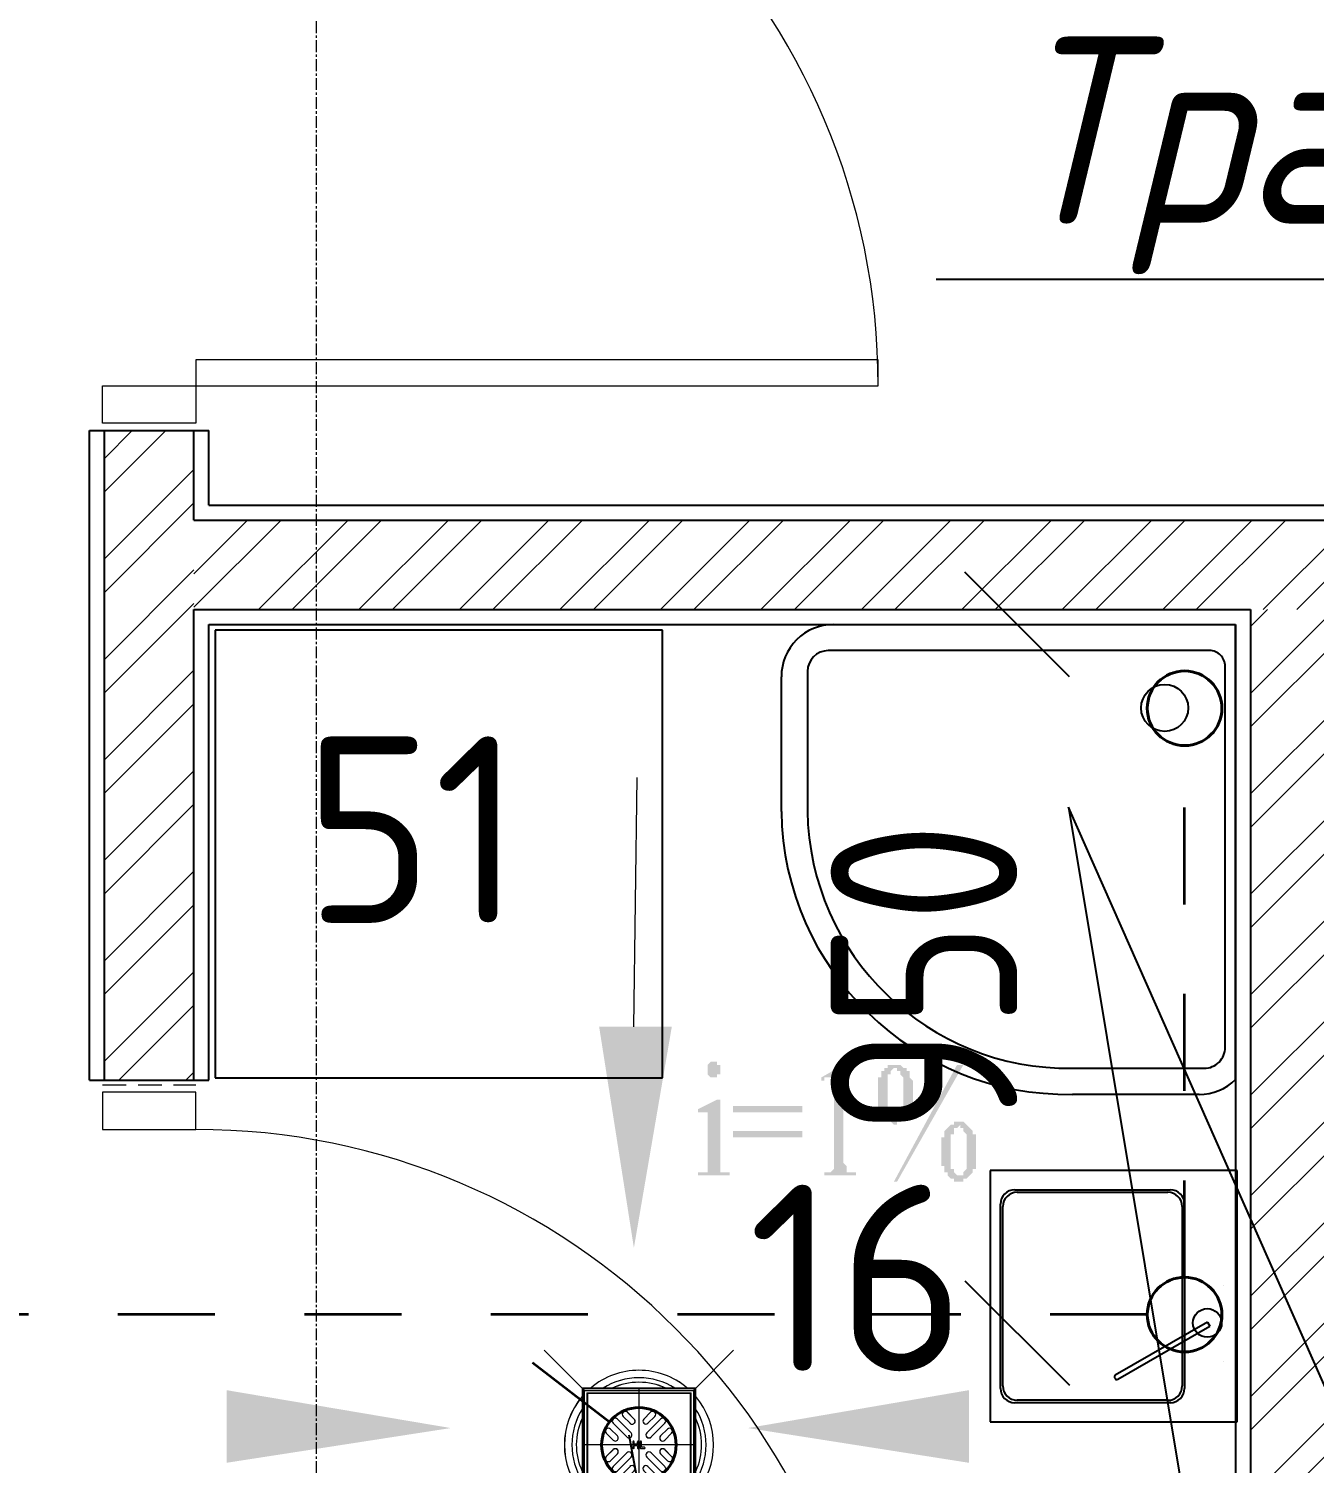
# Model space of a CAD drawing. Header units: millimetres. Extents: x -10178924 to 11692288, y -947381 to 58396.
# Drawn here: x 766651 to 768375, y -889087 to -887163 of the extents above; entities that cross this region are included whole.
import ezdxf
from ezdxf import colors
from ezdxf.entities.mleader import LeaderData, LeaderLine
from ezdxf.math import Vec2, Vec3

# ---------------------------------------------------------------- set-up
doc = ezdxf.new("R2010")
doc.units = ezdxf.units.MM
for name, pattern in [('Dashed 1', [250, 130, -120]), ('HIDDEN', [9.525, 6.35, -3.175]), ('осевая', [50.8, 31.75, -6.35, 6.35, -6.35])]:
    doc.linetypes.add(name, pattern=pattern)
for name, color, linetype, lineweight in [('!К3', 30, 'Continuous', 30), ('АР_Двери', 250, 'Continuous', 9), ('Двери', 7, 'Continuous', 9), ('Основная ГКЛ', 250, 'Continuous', 9), ('Перегородки', 162, 'Continuous', 9), ('Размеры осевые', 153, 'Continuous', 9), ('Сантех.оборуд НЕТ НА ТХ', 4, 'Continuous', 0), ('Сантехника', 7, 'Continuous', 18), ('Сантехнические приборы', 7, 'Continuous', 9), ('Трубопроводы', 7, 'Continuous', 18)]:
    doc.layers.add(name, color=color, linetype=linetype, lineweight=lineweight)
doc.layers.add('PDF _Стены отделка', color=7, linetype='Continuous', true_color=0xb505c2)
doc.layers.add('PDF _ТХ ВК Трапы', color=7, linetype='Continuous', lineweight=9, true_color=0x7f7f7f)
doc.layers.add('ВК_Выноски', color=7, linetype='Continuous')
doc.layers.add('ТХ пищеблок новое 12.09', color=252, linetype='Continuous')
doc.styles.add('GOST-2.304_Type-B', font='GOST_Common.ttf')
doc.styles.add('ISOCPEUR', font='isocpeui.ttf', dxfattribs={"width": 0.9})
doc.styles.add('ISOCPEUR_1', font='isocpeur.ttf', dxfattribs={"width": 0.78, "height": 240})

# ---------------------------------------------------------------- blocks, each defined once
blk = doc.blocks.new('СНП_Трап с  вертикальным выпуском_ с горизонтальным выпуском_HL - DN50-V261-Этаж 01_Пищеблок')
at = {"layer": 'Сантехника'}
for p, q in [((-75, 75), (-75, -75)), ((-72.9, 72.9), (-75, 75)), ((75, 75), (-75, 75)), ((-72.9, -72.9), (-72.9, 72.9)), ((-72.9, 72.9), (72.9, 72.9)), ((-70, 70), (-70, -70)), ((-70, 70), (70, 70)), ((69, 69), (-69, 69)), ((-69, 69), (-69, -69)), ((69, -69), (69, 69)), ((70, -70), (70, 70)), ((75, 75), (72.9, 72.9)), ((72.9, 72.9), (72.9, -72.9)), ((75, -75), (75, 75)), ((-75, -75), (-72.9, -72.9)), ((-75, -75), (75, -75)), ((72.9, -72.9), (-72.9, -72.9)), ((-70, -70), (70, -70)), ((-69, -69), (69, -69)), ((75, -75), (72.9, -72.9))]:
    blk.add_line(p, q, dxfattribs=at)
for radius, start, end in [(100, 90, 130), (100, 50, 90), (90, 90, 122.25), (84, 90, 115.3943), (90, 57.75, 90), (84, 64.6057, 90), (100, 139.6052, 220.3948), (100, 319.6052, 40.3948), (90, 147.0711, 212.9289), (90, 327.0711, 32.9289), (84, 154.5178, 204.8153), (84, 335.1847, 25.4822), (100, 230, 270), (90, 237.75, 270), (84, 244.6057, 270), (84, 270, 295.3943), (90, 270, 302.25), (100, 270, 310)]:
    blk.add_arc((0, 0), radius, start, end, dxfattribs=at)
at = {"layer": 'Трубопроводы'}
for p, q in [((-6.4, 34.6), (-15.6, 43.8)), ((15.6, 43.8), (6.4, 34.6)), ((-29, 12), (-38.2, 21.2)), ((-34.6, 29), (-16.3, 10.6)), ((-10.6, 16.3), (-29, 34.6)), ((-21.2, 38.2), (-12, 29)), ((29, 34.6), (10.6, 16.3)), ((12, 29), (21.2, 38.2)), ((16.3, 10.6), (34.6, 29)), ((38.2, 21.2), (29, 12)), ((-43.8, 15.6), (-34.6, 6.4)), ((34.6, 6.4), (43.8, 15.6)), ((-43.8, -15.6), (-34.6, -6.4)), ((-29, -12), (-38.2, -21.2)), ((-34.6, -29), (-16.3, -10.6)), ((-10.6, -16.3), (-29, -34.6)), ((29, -34.6), (10.6, -16.3)), ((16.3, -10.6), (34.6, -29)), ((38.2, -21.2), (29, -12)), ((34.6, -6.4), (43.8, -15.6)), ((-21.2, -38.2), (-12, -29)), ((-6.4, -34.6), (-15.6, -43.8)), ((15.6, -43.8), (6.4, -34.6)), ((12, -29), (21.2, -38.2))]:
    blk.add_line(p, q, dxfattribs=at)
at = {"layer": 'Трубопроводы', "lineweight": 9}
for p, q in [((-8.2, 4.2), (-8.2, -4.3)), ((-6.4, 1.6), (-6.4, 4.2)), ((-2.7, 0.9), (-5.7, 0.9)), ((-1.9, 1.6), (-1.9, 4.2)), ((-0.2, -4.3), (-0.2, 4.2)), ((1.7, 4.2), (1.7, -4.3)), ((3.4, -2.5), (3.4, 4.2)), ((-6.4, -4.3), (-6.4, -1.6)), ((-5.7, -0.9), (-2.7, -0.9)), ((-1.9, -1.6), (-1.9, -4.3)), ((2.4, -5), (7.4, -5)), ((7.4, -3.2), (4.2, -3.2))]:
    blk.add_line(p, q, dxfattribs=at)
at = {"layer": 'Трубопроводы'}
for centre, start, end in [((-18.4, 41), 45, 225), ((18.4, 41), 315, 135), ((-41, 18.4), 45, 225), ((-31.8, 31.8), 45, 225), ((-9.2, 31.8), 225, 45), ((9.2, 31.8), 135, 315), ((31.8, 31.8), 315, 135), ((41, 18.4), 315, 135), ((-31.8, 9.2), 225, 45), ((-13.4, 13.4), 225, 45), ((13.4, 13.4), 135, 315), ((31.8, 9.2), 135, 315), ((-41, -18.4), 135, 315), ((-31.8, -9.2), 315, 135), ((-13.4, -13.4), 315, 135), ((13.4, -13.4), 45, 225), ((31.8, -9.2), 45, 225), ((41, -18.4), 225, 45), ((-31.8, -31.8), 135, 315), ((-18.4, -41), 135, 315), ((-9.2, -31.8), 315, 135), ((9.2, -31.8), 45, 225), ((18.4, -41), 225, 45), ((31.8, -31.8), 225, 45)]:
    blk.add_arc(centre, 4, start, end, dxfattribs=at)
at = {"layer": 'Трубопроводы', "lineweight": 9}
for centre, radius, start, end in [((-7.3, 4.2), 0.875, 0, 180), ((-5.7, 1.6), 0.75, 180, 270), ((-2.7, 1.6), 0.75, 270, 360), ((-1, 4.2), 0.875, 0, 180), ((2.5, 4.2), 0.875, 0, 180), ((-7.3, -4.3), 0.875, 180, 360), ((-5.7, -1.6), 0.75, 90, 180), ((-2.7, -1.6), 0.75, 0, 90), ((-1, -4.3), 0.875, 180, 360), ((2.4, -4.3), 0.75, 180, 270), ((4.2, -2.5), 0.75, 180, 270), ((7.4, -4.1), 0.875, 270, 90)]:
    blk.add_arc(centre, radius, start, end, dxfattribs=at)
blk = doc.blocks.new('_None')
blk = doc.blocks.new('*U2235')
at = {"layer": 'АР_Двери'}
for points in [[(50, 0), (0, 0), (0, 125), (50, 125)], [(964.9, 0), (1014.9, 0), (1014.9, 125), (964.9, 125)], [(50, -914.9), (85, -914.9), (85, 0), (50, 0)]]:
    blk.add_lwpolyline(points, close=True, dxfattribs=at)
blk.add_arc((50, 0), 914.9, 270, 0, dxfattribs=at)
at = {"layer": 'Основная ГКЛ', "linetype": 'HIDDEN', "ltscale": 5}
for p, q in [((-10, 0), (-10, 125)), ((1024.9, 125), (1024.9, 0))]:
    blk.add_line(p, q, dxfattribs=at)
blk = doc.blocks.new('*U2216')
at = {"layer": 'АР_Двери'}
for points in [[(50, 0), (0, 0), (0, 125), (50, 125)], [(959, 0), (1009, 0), (1009, 125), (959, 125)], [(50, -909), (85, -909), (85, 0), (50, 0)]]:
    blk.add_lwpolyline(points, close=True, dxfattribs=at)
blk.add_arc((50, 0), 909, 270, 0, dxfattribs=at)
at = {"layer": 'Основная ГКЛ', "linetype": 'HIDDEN', "ltscale": 5}
for p, q in [((-10, 0), (-10, 125)), ((1019, 125), (1019, 0))]:
    blk.add_line(p, q, dxfattribs=at)
blk = doc.blocks.new('_Oblique')
at = {"color": 0, "linetype": 'ByBlock', "lineweight": -2}
blk.add_line((-0.5, -0.5), (0.5, 0.5), dxfattribs=at)
blk = doc.blocks.new('A$C5282721b')
at = {"layer": 'PDF _ТХ ВК Трапы', "true_color": 0x535353, "transparency": 33554559}
h = blk.add_hatch(color=251, dxfattribs=at)
h.paths.add_polyline_path([(48432.669, -9939.609), (48432.669, -9939.609), (48436.903, -9939.609), (48436.903, -9939.609), (48436.903, -9943.843), (48441.136, -9943.843), (48441.136, -9948.076), (48441.136, -9948.076), (48441.136, -9952.309), (48441.136, -9952.309), (48441.136, -9956.543), (48441.136, -9956.543), (48436.903, -9956.543), (48436.903, -9960.776), (48436.903, -9960.776), (48432.669, -9960.776), (48432.669, -9960.776), (48432.669, -9960.776), (48432.669, -9960.776), (48428.436, -9960.776), (48428.436, -9960.776), (48424.202, -9956.543), (48424.202, -9956.543), (48424.202, -9956.543), (48424.202, -9956.543), (48424.202, -9952.309), (48424.202, -9952.309), (48424.202, -9952.309), (48424.202, -9948.076), (48424.202, -9948.076), (48424.202, -9943.843), (48424.202, -9943.843), (48424.202, -9943.843), (48428.436, -9939.609), (48428.436, -9939.609), (48432.669, -9939.609), (48432.669, -9939.609)], flags=0)
h.paths.add_polyline_path([(48441.136, -9990.41), (48441.136, -10070.843), (48441.136, -10075.077), (48441.136, -10075.077), (48441.136, -10079.31), (48441.136, -10079.31), (48441.136, -10083.544), (48441.136, -10083.544), (48441.136, -10083.544), (48441.136, -10087.777), (48445.369, -10087.777), (48445.369, -10087.777), (48445.369, -10087.777), (48449.603, -10087.777), (48449.603, -10087.777), (48453.836, -10087.777), (48453.836, -10092.01), (48411.502, -10092.01), (48411.502, -10087.777), (48415.736, -10087.777), (48415.736, -10087.777), (48419.969, -10087.777), (48419.969, -10087.777), (48419.969, -10087.777), (48424.202, -10087.777), (48424.202, -10083.544), (48424.202, -10083.544), (48424.202, -10083.544), (48424.202, -10079.31), (48424.202, -10079.31), (48424.202, -10075.077), (48424.202, -10075.077), (48424.202, -10070.843), (48424.202, -10032.743), (48424.202, -10028.51), (48424.202, -10024.277), (48424.202, -10024.277), (48424.202, -10020.043), (48424.202, -10020.043), (48424.202, -10015.81), (48424.202, -10015.81), (48424.202, -10011.576), (48424.202, -10011.576), (48424.202, -10011.576), (48424.202, -10007.343), (48424.202, -10007.343), (48424.202, -10007.343), (48419.969, -10007.343), (48419.969, -10007.343), (48419.969, -10007.343), (48415.736, -10007.343), (48415.736, -10007.343), (48415.736, -10007.343), (48411.502, -10007.343), (48411.502, -10003.11), (48436.903, -9990.41)], flags=0)
blk.add_hatch(color=251, dxfattribs=at).paths.add_polyline_path([(48576.603, -9960.776), (48606.237, -9943.843), (48606.237, -9943.843), (48606.237, -10066.61), (48606.237, -10070.843), (48606.237, -10075.077), (48606.237, -10075.077), (48610.47, -10079.31), (48610.47, -10079.31), (48610.47, -10083.544), (48610.47, -10083.544), (48610.47, -10083.544), (48610.47, -10087.777), (48610.47, -10087.777), (48614.704, -10087.777), (48614.704, -10087.777), (48614.704, -10087.777), (48618.937, -10087.777), (48618.937, -10087.777), (48623.17, -10087.777), (48623.17, -10087.777), (48623.17, -10092.01), (48580.837, -10092.01), (48580.837, -10087.777), (48580.837, -10087.777), (48585.07, -10087.777), (48585.07, -10087.777), (48585.07, -10087.777), (48589.304, -10087.777), (48589.304, -10087.777), (48589.304, -10087.777), (48589.304, -10087.777), (48593.537, -10083.544), (48593.537, -10083.544), (48593.537, -10083.544), (48593.537, -10079.31), (48593.537, -10079.31), (48593.537, -10075.077), (48593.537, -10075.077), (48593.537, -10070.843), (48593.537, -10066.61), (48593.537, -10066.61), (48593.537, -9986.176), (48593.537, -9986.176), (48593.537, -9981.943), (48593.537, -9977.71), (48593.537, -9977.71), (48593.537, -9973.476), (48593.537, -9973.476), (48593.537, -9969.243), (48593.537, -9969.243), (48593.537, -9969.243), (48593.537, -9969.243), (48593.537, -9965.009), (48593.537, -9965.009), (48589.304, -9960.776), (48589.304, -9960.776), (48589.304, -9960.776), (48585.07, -9960.776), (48585.07, -9960.776), (48585.07, -9960.776), (48580.837, -9960.776), (48580.837, -9960.776), (48580.837, -9965.009), (48576.603, -9965.009)])
h = blk.add_hatch(color=251, dxfattribs=at)
h.paths.add_polyline_path([(48767.105, -9943.843), (48678.204, -10100.477), (48673.971, -10100.477), (48758.638, -9943.843)], flags=0)
h.paths.add_polyline_path([(48678.204, -9943.843), (48678.204, -9943.843), (48678.204, -9943.843), (48682.437, -9943.843), (48682.437, -9943.843), (48682.437, -9943.843), (48686.671, -9948.076), (48686.671, -9948.076), (48690.904, -9948.076), (48690.904, -9948.076), (48690.904, -9952.309), (48690.904, -9952.309), (48695.138, -9952.309), (48695.138, -9956.543), (48695.138, -9956.543), (48695.138, -9960.776), (48695.138, -9960.776), (48699.371, -9965.009), (48699.371, -9965.009), (48699.371, -9965.009), (48699.371, -9969.243), (48699.371, -9969.243), (48699.371, -9973.476), (48699.371, -9973.476), (48699.371, -9977.71), (48699.371, -9981.943), (48699.371, -9981.943), (48699.371, -9981.943), (48699.371, -9986.176), (48699.371, -9986.176), (48699.371, -9990.41), (48699.371, -9994.643), (48699.371, -9994.643), (48699.371, -9998.876), (48699.371, -9998.876), (48699.371, -10003.11), (48699.371, -10003.11), (48695.138, -10007.343), (48695.138, -10007.343), (48695.138, -10007.343), (48695.138, -10011.576), (48695.138, -10011.576), (48695.138, -10011.576), (48690.904, -10015.81), (48690.904, -10015.81), (48690.904, -10015.81), (48686.671, -10020.043), (48686.671, -10020.043), (48686.671, -10020.043), (48682.437, -10020.043), (48682.437, -10020.043), (48678.204, -10020.043), (48678.204, -10024.277), (48678.204, -10024.277), (48673.971, -10024.277), (48673.971, -10024.277), (48673.971, -10024.277), (48669.737, -10020.043), (48669.737, -10020.043), (48665.504, -10020.043), (48665.504, -10020.043), (48665.504, -10020.043), (48661.271, -10015.81), (48661.271, -10015.81), (48661.271, -10015.81), (48661.271, -10015.81), (48657.037, -10011.576), (48657.037, -10011.576), (48657.037, -10007.343), (48657.037, -10007.343), (48652.804, -10003.11), (48652.804, -10003.11), (48652.804, -10003.11), (48652.804, -9998.876), (48652.804, -9998.876), (48652.804, -9994.643), (48652.804, -9994.643), (48652.804, -9990.41), (48652.804, -9990.41), (48652.804, -9986.176), (48652.804, -9986.176), (48652.804, -9981.943), (48652.804, -9981.943), (48652.804, -9977.71), (48652.804, -9977.71), (48652.804, -9973.476), (48652.804, -9973.476), (48652.804, -9969.243), (48652.804, -9969.243), (48652.804, -9965.009), (48652.804, -9965.009), (48652.804, -9960.776), (48657.037, -9960.776), (48657.037, -9956.543), (48657.037, -9956.543), (48657.037, -9952.309), (48661.271, -9952.309), (48661.271, -9952.309), (48661.271, -9948.076), (48661.271, -9948.076), (48665.504, -9948.076), (48665.504, -9948.076), (48665.504, -9943.843), (48669.737, -9943.843), (48669.737, -9943.843), (48673.971, -9943.843), (48673.971, -9943.843), (48673.971, -9943.843), (48678.204, -9943.843)], flags=0)
h.paths.add_polyline_path([(48673.971, -9948.076), (48673.971, -9948.076), (48673.971, -9948.076), (48669.737, -9952.309), (48669.737, -9952.309), (48669.737, -9952.309), (48669.737, -9956.543), (48665.504, -9956.543), (48665.504, -9956.543), (48665.504, -9960.776), (48665.504, -9960.776), (48665.504, -9965.009), (48665.504, -9965.009), (48665.504, -9969.243), (48665.504, -9969.243), (48665.504, -9973.476), (48665.504, -9973.476), (48665.504, -9977.71), (48665.504, -9981.943), (48665.504, -9981.943), (48665.504, -9986.176), (48665.504, -9990.41), (48665.504, -9990.41), (48665.504, -9994.643), (48665.504, -9994.643), (48665.504, -9998.876), (48665.504, -9998.876), (48665.504, -10003.11), (48665.504, -10003.11), (48665.504, -10007.343), (48665.504, -10007.343), (48665.504, -10007.343), (48669.737, -10011.576), (48669.737, -10011.576), (48669.737, -10015.81), (48669.737, -10015.81), (48669.737, -10015.81), (48673.971, -10015.81), (48673.971, -10015.81), (48673.971, -10015.81), (48678.204, -10015.81), (48678.204, -10015.81), (48678.204, -10015.81), (48682.437, -10015.81), (48682.437, -10011.576), (48682.437, -10011.576), (48682.437, -10011.576), (48682.437, -10007.343), (48682.437, -10007.343), (48686.671, -10007.343), (48686.671, -10003.11), (48686.671, -10003.11), (48686.671, -9998.876), (48686.671, -9998.876), (48686.671, -9994.643), (48686.671, -9990.41), (48686.671, -9990.41), (48686.671, -9986.176), (48686.671, -9981.943), (48686.671, -9981.943), (48686.671, -9981.943), (48686.671, -9977.71), (48686.671, -9973.476), (48686.671, -9973.476), (48686.671, -9969.243), (48686.671, -9969.243), (48686.671, -9965.009), (48686.671, -9965.009), (48686.671, -9960.776), (48686.671, -9960.776), (48682.437, -9956.543), (48682.437, -9956.543), (48682.437, -9956.543), (48682.437, -9956.543), (48682.437, -9952.309), (48682.437, -9952.309), (48678.204, -9952.309), (48678.204, -9948.076), (48673.971, -9948.076), (48673.971, -9948.076)], flags=0)
h.paths.add_polyline_path([(48762.871, -10020.043), (48762.871, -10020.043), (48762.871, -10020.043), (48767.105, -10020.043), (48767.105, -10020.043), (48771.338, -10024.277), (48771.338, -10024.277), (48771.338, -10024.277), (48771.338, -10024.277), (48775.571, -10028.51), (48775.571, -10028.51), (48775.571, -10028.51), (48779.805, -10032.743), (48779.805, -10032.743), (48779.805, -10032.743), (48779.805, -10036.977), (48784.038, -10036.977), (48784.038, -10041.21), (48784.038, -10041.21), (48784.038, -10045.443), (48784.038, -10045.443), (48784.038, -10049.677), (48784.038, -10049.677), (48784.038, -10053.91), (48784.038, -10053.91), (48784.038, -10058.143), (48784.038, -10058.143), (48784.038, -10058.143), (48784.038, -10062.377), (48784.038, -10066.61), (48784.038, -10066.61), (48784.038, -10070.843), (48784.038, -10070.843), (48784.038, -10075.077), (48784.038, -10075.077), (48784.038, -10079.31), (48784.038, -10079.31), (48784.038, -10083.544), (48779.805, -10083.544), (48779.805, -10083.544), (48779.805, -10087.777), (48779.805, -10087.777), (48779.805, -10087.777), (48775.571, -10092.01), (48775.571, -10092.01), (48775.571, -10092.01), (48771.338, -10096.244), (48771.338, -10096.244), (48771.338, -10096.244), (48767.105, -10096.244), (48767.105, -10100.477), (48767.105, -10100.477), (48762.871, -10100.477), (48762.871, -10100.477), (48762.871, -10100.477), (48758.638, -10100.477), (48758.638, -10100.477), (48754.405, -10100.477), (48754.405, -10096.244), (48754.405, -10096.244), (48750.171, -10096.244), (48750.171, -10096.244), (48750.171, -10096.244), (48745.938, -10092.01), (48745.938, -10092.01), (48745.938, -10092.01), (48745.938, -10087.777), (48741.704, -10087.777), (48741.704, -10083.544), (48741.704, -10083.544), (48741.704, -10079.31), (48741.704, -10079.31), (48737.471, -10079.31), (48737.471, -10075.077), (48737.471, -10075.077), (48737.471, -10070.843), (48737.471, -10070.843), (48737.471, -10066.61), (48737.471, -10066.61), (48737.471, -10062.377), (48737.471, -10062.377), (48737.471, -10058.143), (48737.471, -10058.143), (48737.471, -10053.91), (48737.471, -10053.91), (48737.471, -10049.677), (48737.471, -10049.677), (48737.471, -10045.443), (48737.471, -10045.443), (48737.471, -10041.21), (48737.471, -10041.21), (48741.704, -10041.21), (48741.704, -10036.977), (48741.704, -10036.977), (48741.704, -10032.743), (48741.704, -10032.743), (48745.938, -10028.51), (48745.938, -10028.51), (48745.938, -10028.51), (48750.171, -10024.277), (48750.171, -10024.277), (48750.171, -10024.277), (48754.405, -10024.277), (48754.405, -10020.043), (48754.405, -10020.043), (48758.638, -10020.043), (48758.638, -10020.043), (48758.638, -10020.043), (48762.871, -10020.043)], flags=0)
h.paths.add_polyline_path([(48762.871, -10024.277), (48758.638, -10028.51), (48758.638, -10028.51), (48758.638, -10028.51), (48754.405, -10028.51), (48754.405, -10032.743), (48754.405, -10032.743), (48754.405, -10032.743), (48754.405, -10032.743), (48754.405, -10036.977), (48750.171, -10036.977), (48750.171, -10041.21), (48750.171, -10041.21), (48750.171, -10045.443), (48750.171, -10045.443), (48750.171, -10049.677), (48750.171, -10049.677), (48750.171, -10053.91), (48750.171, -10058.143), (48750.171, -10058.143), (48750.171, -10062.377), (48750.171, -10062.377), (48750.171, -10066.61), (48750.171, -10070.843), (48750.171, -10070.843), (48750.171, -10075.077), (48750.171, -10075.077), (48750.171, -10079.31), (48750.171, -10079.31), (48750.171, -10083.544), (48754.405, -10083.544), (48754.405, -10083.544), (48754.405, -10087.777), (48754.405, -10087.777), (48754.405, -10087.777), (48758.638, -10092.01), (48758.638, -10092.01), (48758.638, -10092.01), (48762.871, -10092.01), (48762.871, -10092.01), (48762.871, -10092.01), (48762.871, -10092.01), (48767.105, -10092.01), (48767.105, -10087.777), (48767.105, -10087.777), (48767.105, -10087.777), (48767.105, -10087.777), (48771.338, -10083.544), (48771.338, -10083.544), (48771.338, -10079.31), (48771.338, -10079.31), (48771.338, -10079.31), (48771.338, -10075.077), (48771.338, -10070.843), (48771.338, -10070.843), (48771.338, -10066.61), (48771.338, -10066.61), (48771.338, -10062.377), (48771.338, -10058.143), (48771.338, -10058.143), (48771.338, -10053.91), (48771.338, -10049.677), (48771.338, -10049.677), (48771.338, -10045.443), (48771.338, -10045.443), (48771.338, -10041.21), (48771.338, -10041.21), (48771.338, -10036.977), (48771.338, -10036.977), (48771.338, -10036.977), (48767.105, -10032.743), (48767.105, -10032.743), (48767.105, -10032.743), (48767.105, -10028.51), (48767.105, -10028.51), (48762.871, -10028.51), (48762.871, -10028.51), (48762.871, -10024.277), (48762.871, -10024.277)], flags=0)
at = {"layer": 'Перегородки', "lineweight": 20, "true_color": 0x000000, "transparency": 33554687}
h = blk.add_hatch(dxfattribs=at)
h.set_pattern_fill('ANSI32', color=18, scale=10)
h.set_pattern_definition([(45, (-2611.28, 234003.82), (-67.35192, 67.35192), []), (45, (-2566.37, 234003.82), (-67.35192, 67.35192), [])])
h.paths.add_polyline_path([(47735.543, -10999.487), (47615.543, -10999.487), (47615.543, -11596.906), (47735.543, -11596.906)])
h.paths.add_polyline_path([(47735.543, -9093.422), (47615.543, -9093.422), (47615.543, -9964.487), (47735.543, -9964.487)])
h.paths.add_polyline_path([(47615.543, -8058.422), (47735.543, -8058.422), (47735.543, -6046.445), (47615.543, -6046.445)])
h = blk.add_hatch(dxfattribs=at)
h.set_pattern_fill('ANSI32', color=18, scale=10)
h.set_pattern_definition([(45, (-3081.59, 241515.3), (-67.35192, 67.35192), []), (45, (-3036.69, 241515.3), (-67.35192, 67.35192), [])])
h.paths.add_polyline_path([(49152.073, -10813.422), (49152.073, -11596.906), (49272.073, -11596.906), (49272.073, -10813.422)])
h.paths.add_polyline_path([(49152.073, -10813.422), (49272.073, -10813.422), (49272.073, -9333.422), (49152.073, -9333.422), (49152.073, -9823.422)])
h.paths.add_polyline_path([(50792.073, -7673.422), (50792.073, -7553.422), (48997.987, -7553.422), (48997.987, -7673.422)])
h = blk.add_hatch(dxfattribs=at)
h.set_pattern_fill('ANSI32', color=18, scale=10)
h.set_pattern_definition([(45, (-2821.59, 242005.3), (-67.35192, 67.35192), []), (45, (-2776.69, 242005.3), (-67.35192, 67.35192), [])])
h.paths.add_polyline_path([(50692.073, -9213.422), (50692.073, -9333.422), (50792.073, -9333.422), (50792.073, -9213.422)])
h.paths.add_polyline_path([(49757.073, -9333.422), (49757.073, -9213.422), (47735.543, -9213.422), (47735.543, -9333.422)])
at = {"layer": 'PDF _ТХ ВК Трапы', "color": 251, "true_color": 0x535353, "transparency": 33554559}
for points in [[(48458.069, -9998.876), (48551.203, -9998.876), (48458.069, -10007.343), (48551.203, -10007.343)], [(48458.069, -10032.743), (48551.203, -10032.743), (48458.069, -10041.21), (48551.203, -10041.21)]]:
    blk.add_solid(points, dxfattribs=at)
at = {"layer": 'Перегородки', "color": 18, "lineweight": 25, "true_color": 0x000000, "transparency": 33554687}
for p, q in [((47595.543, -9964.487), (47595.543, -9093.422)), ((47615.543, -9964.487), (47615.543, -9093.422)), ((47735.543, -9213.422), (47735.543, -9093.422)), ((47755.543, -9193.422), (47755.543, -9093.422)), ((47735.543, -9964.487), (47735.543, -9333.422)), ((47755.543, -9964.487), (47755.543, -9353.422))]:
    blk.add_line(p, q, dxfattribs=at)
at = {"layer": 'Перегородки', "color": 18, "linetype": 'Continuous', "lineweight": 25, "true_color": 0x000000, "transparency": 33554687}
for p, q in [((47595.543, -9093.422), (47755.543, -9093.422)), ((47755.543, -9193.422), (49757.073, -9193.422)), ((47735.543, -9213.422), (49757.073, -9213.422)), ((47735.543, -9333.422), (49152.073, -9333.422)), ((49152.073, -9333.422), (49152.073, -10813.422)), ((47755.543, -9353.422), (49132.073, -9353.422)), ((49132.073, -9353.422), (49132.073, -10813.422)), ((47595.543, -9964.487), (47755.543, -9964.487))]:
    blk.add_line(p, q, dxfattribs=at)
at = {"layer": 'Размеры осевые', "color": 251, "linetype": 'осевая', "ltscale": 0.5, "transparency": 33554687}
blk.add_line((47900, -19000), (47900, 1500), dxfattribs=at)
at = {"layer": 'Сантех.оборуд НЕТ НА ТХ', "color": 18, "true_color": 0x000000, "transparency": 33554559}
blk.add_lwpolyline([(48325.407, -9892.886), (48329.641, -9558.451)], dxfattribs=at)
at = {"layer": 'Сантех.оборуд НЕТ НА ТХ', "color": 18, "true_color": 0x000000, "transparency": 33554687}
for points in [[(48205.073, -10326.422), (48255.873, -10377.222), (48255.873, -10529.623), (48408.274, -10529.623), (48408.274, -10377.222), (48255.873, -10377.222)], [(48459.074, -10326.422), (48408.274, -10377.222)], [(48332.073, -10377.222), (48332.073, -10529.623)], [(48408.274, -10453.422), (48255.873, -10453.422)]]:
    blk.add_lwpolyline(points, dxfattribs=at)
at = {"layer": 'Сантехнические приборы', "color": 18, "true_color": 0x000000, "transparency": 33554559}
for points in [[(48278.84, -9892.886), (48325.407, -10189.221), (48376.208, -9892.886)], [(47779.304, -10380.028), (48079.872, -10430.828), (47779.304, -10477.395)], [(48774.486, -10477.395), (48478.151, -10430.828), (48774.486, -10380.028)]]:
    blk.add_solid(points, dxfattribs=at)
at = {"layer": 'ТХ пищеблок новое 12.09', "transparency": 33554687}
for p, q in [((48363.929, -9361.226), (47763.929, -9361.226)), ((47763.929, -9361.226), (47763.929, -9961.226)), ((48363.929, -9961.226), (48363.929, -9361.226)), ((48593.073, -9353.422), (49132.073, -9353.422)), ((49132.073, -9963.412), (49132.073, -9353.422)), ((49097.073, -9388.422), (48586.073, -9388.422)), ((48523.073, -9603.972), (48523.073, -9423.422)), ((48558.073, -9416.422), (48558.073, -9603.715)), ((49118.073, -9920.422), (49118.073, -9409.422)), ((47763.929, -9961.226), (48363.929, -9961.226)), ((48913.287, -9948.422), (49090.073, -9948.422)), ((49083.073, -9983.422), (48913.544, -9983.422)), ((49134.001, -10085.638), (48803.004, -10085.638)), ((48803.004, -10085.638), (48803.036, -10422.638)), ((49134.033, -10422.638), (49134.001, -10085.638)), ((49094.249, -10288.655), (49097.446, -10294.2)), ((48803.036, -10422.638), (49134.033, -10422.638))]:
    blk.add_line(p, q, dxfattribs=at)
at = {"layer": 'ТХ пищеблок новое 12.09', "linetype": 'Continuous', "transparency": 33554687}
for p, q in [((48836.009, -10111.471), (49044.462, -10111.466)), ((48839.209, -10114.671), (49041.262, -10114.676)), ((48816.839, -10377.602), (48816.81, -10130.672)), ((48820.039, -10374.402), (48820.01, -10133.872)), ((49060.463, -10133.876), (49060.492, -10374.406)), ((49063.663, -10130.675), (49063.692, -10377.606)), ((49115.808, -10239.786), (49115.848, -10239.786)), ((49115.808, -10239.786), (49115.848, -10239.786)), ((49094.249, -10288.655), (48970.81, -10359.829)), ((48974.01, -10365.372), (49097.446, -10294.2)), ((49115.812, -10342.186), (49115.852, -10342.186)), ((48969.873, -10363.326), (48970.513, -10364.435)), ((49045.12, -10396.796), (48836.04, -10396.801)), ((49041.292, -10393.607), (48839.24, -10393.601))]:
    blk.add_line(p, q, dxfattribs=at)
blk.add_circle((49094.129, -10289.839), 19.229, dxfattribs=at)
for centre, radius, start, end in [((48836.01, -10130.671), 19.2, 90.002451, 180.002451), ((48839.21, -10133.871), 19.2, 90.002451, 180.002451), ((49041.263, -10133.876), 19.2, 0.002451, 90.002451), ((49044.463, -10130.676), 19.2, 0.002451, 90.002451), ((48972.09, -10362.046), 2.56, 120.002382, 210.002382), ((48972.73, -10363.155), 2.56, 210.002382, 300.002382), ((48836.039, -10377.601), 19.2, 180.002451, 270.002451), ((48839.239, -10374.401), 19.2, 180.002451, 270.002451), ((49041.292, -10374.407), 19.2, 270.002451, 0.002451), ((49044.492, -10377.606), 19.2, 270.002451, 0.002451)]:
    blk.add_arc(centre, radius, start, end, dxfattribs=at)
at = {"layer": 'ТХ пищеблок новое 12.09', "transparency": 33554687}
for centre, major_axis, start_param, end_param in [((48593.073, -9423.422), (49.497, 49.497), 0.78539816, 2.35619449), ((48586.073, -9416.422), (-19.799, 19.799), -0.78539816, 0.78539816), ((49097.073, -9409.422), (14.849, 14.849), 5.49778714, 7.06858347), ((49036.994, -9465.32), (-22.274, 22.274), -0.78539816, 5.49778714), ((48908.034, -9598.462), (272.236, 272.236), 2.37050612, 3.94130244), ((48908.034, -9598.462), (-247.487, 247.487), 0.80040834, 2.37120466), ((49090.073, -9920.422), (-19.799, 19.799), 2.35619449, 3.92699082), ((49083.073, -9913.422), (49.497, 49.497), 3.92699082, 4.70238831)]:
    blk.add_ellipse(centre, major_axis=major_axis, ratio=1, start_param=start_param, end_param=end_param, dxfattribs=at)
at = {"layer": 'PDF _Стены отделка', "ltscale": 0.1, "transparency": 33554687}
for p, xscale, yscale, zscale, rotation in [((48839.232, -9353.422), 140.0000000000001, 140.0000000000001, 140.0000000000001, 90), ((48839.232, -10303.422), 140, 140, 140, 270)]:
    blk.add_blockref('_Oblique', p, dxfattribs=dict(at, xscale=xscale, yscale=yscale, zscale=zscale, rotation=rotation))
at = {"layer": 'Двери', "color": 18, "linetype": 'Continuous', "ltscale": 2, "true_color": 0x000000, "transparency": 33554687, "rotation": 90}
for name, p in [('*U2235', (47738.043, -9083.422)), ('*U2216', (47738.043, -10989.487))]:
    blk.add_blockref(name, p, dxfattribs=at)
at = {"layer": 'Сантех.оборуд НЕТ НА ТХ', "color": 18, "true_color": 0x000000, "transparency": 33554687}
blk.add_blockref('СНП_Трап с  вертикальным выпуском_ с горизонтальным выпуском_HL - DN50-V261-Этаж 01_Пищеблок', (48332.223, -10453.422), dxfattribs=at)
at = {"layer": 'PDF _Стены отделка', "ltscale": 0.1, "transparency": 33554687, "insert": (48714.232, -9828.422), "char_height": 250, "attachment_point": 5, "rotation": 90, "style": 'ISOCPEUR_1'}
blk.add_mtext('\\A1;950', dxfattribs=at)
at = {"layer": 'ТХ пищеблок новое 12.09', "transparency": 33554687, "style": 'GOST-2.304_Type-B'}
for s, p in [('51', (47883.49, -9753.498)), ('16', (48478.68, -10354.612))]:
    blk.add_text(s, height=250, dxfattribs=at).set_placement(p)

msp = doc.modelspace()

# ---------------------------------------------------------------- linework, layer by layer
at = {"layer": '!К3', "linetype": 'Dashed 1', "lineweight": 35}
for p, q in [((768200.7, -888837.5), (768200.7, -888124.6)), ((767429.5, -889031.6), (767243.2, -888887.5))]:
    msp.add_line(p, q, dxfattribs=at)
msp.add_lwpolyline([(768150.7, -888887.5), (766632.2, -888887.5), (766421.7, -888701.2)], dxfattribs=at)
at = {"layer": '!К3', "lineweight": 40}
for centre in [(768200.7, -888074.6), (768200.7, -888887.5), (767469.1, -889062.2)]:
    msp.add_circle(centre, 50, dxfattribs=at)
at = {"layer": 'Сантех.оборуд НЕТ НА ТХ', "color": 252, "true_color": 0x989898}
for points in [[(767342.1, -888935.2), (767392.9, -888986), (767392.9, -889138.4), (767545.3, -889138.4), (767545.3, -888986), (767392.9, -888986)], [(767596.1, -888935.2), (767545.3, -888986)], [(767469.1, -888986), (767469.1, -889138.4)], [(767545.3, -889062.2), (767392.9, -889062.2)]]:
    msp.add_lwpolyline(points, dxfattribs=at)

# ---------------------------------------------------------------- block references
msp.add_blockref('A$C5282721b', (719137, -878608.8))
at = {"layer": 'Сантех.оборуд НЕТ НА ТХ'}
msp.add_blockref('СНП_Трап с  вертикальным выпуском_ с горизонтальным выпуском_HL - DN50-V261-Этаж 01_Пищеблок', (767469.2, -889062.2), dxfattribs=at)

# ---------------------------------------------------------------- leaders
at = {"layer": 'ВК_Выноски'}
ml = msp.add_multileader_mtext('Standard', dxfattribs=at)
ml.set_content('{\\W0.9;Трап}', color=7, style='ISOCPEUR')
ml.set_leader_properties(color=7, linetype='ByLayer', lineweight=-1)
ml.set_arrow_properties(name='NONE')
ml.build(insert=Vec2(0, 0))
ml.multileader.update_dxf_attribs({"text_left_attachment_type": 6, "text_right_attachment_type": 6, "dogleg_length": 0.36, "arrow_head_size": 300})
ctx = ml.context
ctx.base_point, ctx.char_height, ctx.arrow_head_size, ctx.landing_gap_size, ctx.plane_origin = Vec3(767885.8, -887499.7), 250, 300, 100, Vec3(780709.4, -916068.9)
ctx.left_attachment, ctx.right_attachment, ctx.text_align_type = 6, 6, 2
notes = []
notes.append((ctx, [(1, (1, 1, 0), (768812.2, -887499.7), (-1, 0), 100.4, [(0, [(769082.7, -888112.8)], 0, [])])]))
ctx.mtext.insert, ctx.mtext.width, ctx.mtext.alignment, ctx.mtext.flow_direction = Vec3(768611.8, -887174.7), 1489.588, 3, 5
at = {"layer": 'ВК_Выноски', "lineweight": -2}
ml = msp.add_multileader_mtext('Standard', dxfattribs=at)
ml.set_content('Дренажный насос ^JГном 10-10', color=256, style='ISOCPEUR')
ml.set_leader_properties(lineweight=13)
ml.build(insert=Vec2(0, 0))
ml.multileader.update_dxf_attribs({"text_left_attachment_type": 6, "text_right_attachment_type": 6, "dogleg_length": 1, "arrow_head_size": 300, "scale": 100})
ctx = ml.context
ctx.base_point, ctx.scale, ctx.char_height, ctx.arrow_head_size, ctx.landing_gap_size, ctx.plane_origin = Vec3(757397, -891606.7), 100, 250, 300, 0.09, Vec3(764230.6, -891116.2)
ctx.left_attachment, ctx.right_attachment, ctx.text_align_type = 6, 6, 1
notes.append((ctx, [(1, (1, 1, 0), (760034.7, -891606.7), (-1, 0), 100, [(0, [(763330.9, -888041.1)], 0, [])])]))
ctx.mtext.insert, ctx.mtext.width, ctx.mtext.alignment, ctx.mtext.flow_direction = Vec3(758597.1, -891306.7), 218673.814, 2, 5
at = {"layer": 'ВК_Выноски'}
ml = msp.add_multileader_mtext('Standard', dxfattribs=at)
ml.set_content('{\\C256;Душевой поддон в строительном исполнении}', color=7, style='ISOCPEUR')
ml.set_leader_properties(color=7, linetype='ByLayer', lineweight=-1)
ml.set_arrow_properties(name='NONE')
ml.build(insert=Vec2(0, 0))
ml.multileader.update_dxf_attribs({"text_left_attachment_type": 6, "text_right_attachment_type": 6, "dogleg_length": 0.36, "arrow_head_size": 300})
ctx = ml.context
ctx.base_point, ctx.char_height, ctx.arrow_head_size, ctx.landing_gap_size, ctx.plane_origin = Vec3(766617.6, -893638.6), 250, 300, 100, Vec3(781568, -921820.1)
ctx.left_attachment, ctx.right_attachment, ctx.text_align_type = 6, 6, 2
notes.append((ctx, [(1, (1, 1, 0), (768949.4, -893638.6), (-1, 0), 100.4, [(1, [(768809.5, -889935.7), (768045.1, -888207.3)], 0, [])])]))
ctx.mtext.insert, ctx.mtext.width, ctx.mtext.alignment, ctx.mtext.flow_direction = Vec3(768749.1, -893338.6), 1489.588, 3, 5
at = {"layer": 'ВК_Выноски', "lineweight": -2}
ml = msp.add_multileader_mtext('Standard', dxfattribs=at)
ml.set_content('Канализационный затвор \\Pс электроприводом %%C100', color=256, style='ISOCPEUR')
ml.set_leader_properties(lineweight=13)
ml.build(insert=Vec2(0, 0))
ml.multileader.update_dxf_attribs({"text_left_attachment_type": 6, "text_right_attachment_type": 6, "dogleg_length": 1, "arrow_head_size": 300, "scale": 100})
ctx = ml.context
ctx.base_point, ctx.scale, ctx.char_height, ctx.arrow_head_size, ctx.landing_gap_size, ctx.plane_origin = Vec3(756340.5, -894076.4), 100, 250, 300, 0.09, Vec3(765388, -892349.7)
ctx.left_attachment, ctx.right_attachment, ctx.text_align_type = 6, 6, 1
notes.append((ctx, [(1, (1, 1, 0), (760172.6, -894076.4), (-1, 0), 100, [(1, [(762814.7, -888224), (763650.3, -888847.6)], 0, [])])]))
ctx.mtext.insert, ctx.mtext.width, ctx.mtext.alignment, ctx.mtext.flow_direction = Vec3(758085.1, -893751.4), 218673.814, 2, 5
ml = msp.add_multileader_mtext('Standard', dxfattribs=at)
ml.set_content('Канализационная станция\\PSFA SANICUBIC 1 WP NM 4', color=256, style='ISOCPEUR')
ml.set_leader_properties(lineweight=13)
ml.build(insert=Vec2(0, 0))
ml.multileader.update_dxf_attribs({"text_left_attachment_type": 6, "text_right_attachment_type": 6, "dogleg_length": 1, "arrow_head_size": 300, "scale": 100})
ctx = ml.context
ctx.base_point, ctx.scale, ctx.char_height, ctx.arrow_head_size, ctx.landing_gap_size, ctx.plane_origin = Vec3(756446, -894813.5), 100, 250, 300, 0.09, Vec3(765510.9, -891140.3)
ctx.left_attachment, ctx.right_attachment, ctx.text_align_type = 6, 6, 1
notes.append((ctx, [(1, (1, 1, 0), (760460.5, -894813.5), (-1, 0), 100, [(0, [(764370.6, -888257.4)], 0, [])])]))
ctx.mtext.insert, ctx.mtext.width, ctx.mtext.alignment, ctx.mtext.flow_direction = Vec3(758279.1, -894513.5), 218673.814, 2, 5
at = {"layer": 'ВК_Выноски'}
ml = msp.add_multileader_mtext('Standard', dxfattribs=at)
ml.set_content('{\\W0.9;Трап\\P%%C100}', color=7, style='ISOCPEUR')
ml.set_leader_properties(color=7, linetype='ByLayer', lineweight=-1)
ml.set_arrow_properties(name='NONE')
ml.build(insert=Vec2(0, 0))
ml.multileader.update_dxf_attribs({"text_left_attachment_type": 6, "text_right_attachment_type": 6, "dogleg_length": 0.36, "arrow_head_size": 300})
ctx = ml.context
ctx.base_point, ctx.char_height, ctx.arrow_head_size, ctx.landing_gap_size, ctx.plane_origin = Vec3(766941.1, -891288.4), 250, 300, 100, Vec3(780486.2, -919469.9)
ctx.left_attachment, ctx.right_attachment, ctx.text_align_type = 6, 6, 2
notes.append((ctx, [(1, (1, 1, 0), (767867.6, -891288.4), (-1, 0), 100.4, [(0, [(767455.8, -889048.8)], 0, [])])]))
ctx.mtext.insert, ctx.mtext.width, ctx.mtext.alignment, ctx.mtext.flow_direction = Vec3(767667.2, -890988.4), 1489.588, 3, 5
for ctx, leaders in notes:
    for number, flags, end, landing, length, lines in leaders:
        leader = LeaderData()
        leader.index, (leader.has_last_leader_line, leader.has_dogleg_vector, leader.attachment_direction) = number, flags
        leader.last_leader_point, leader.dogleg_vector, leader.dogleg_length = Vec3(end), Vec3(landing), length
        for number, points, colour, breaks in lines:
            line = LeaderLine()
            line.index, line.vertices, line.color, line.breaks = number, Vec3.list(points), colors.encode_raw_color(colour), breaks
            leader.lines.append(line)
        ctx.leaders.append(leader)

doc.saveas('drawing.dxf')
